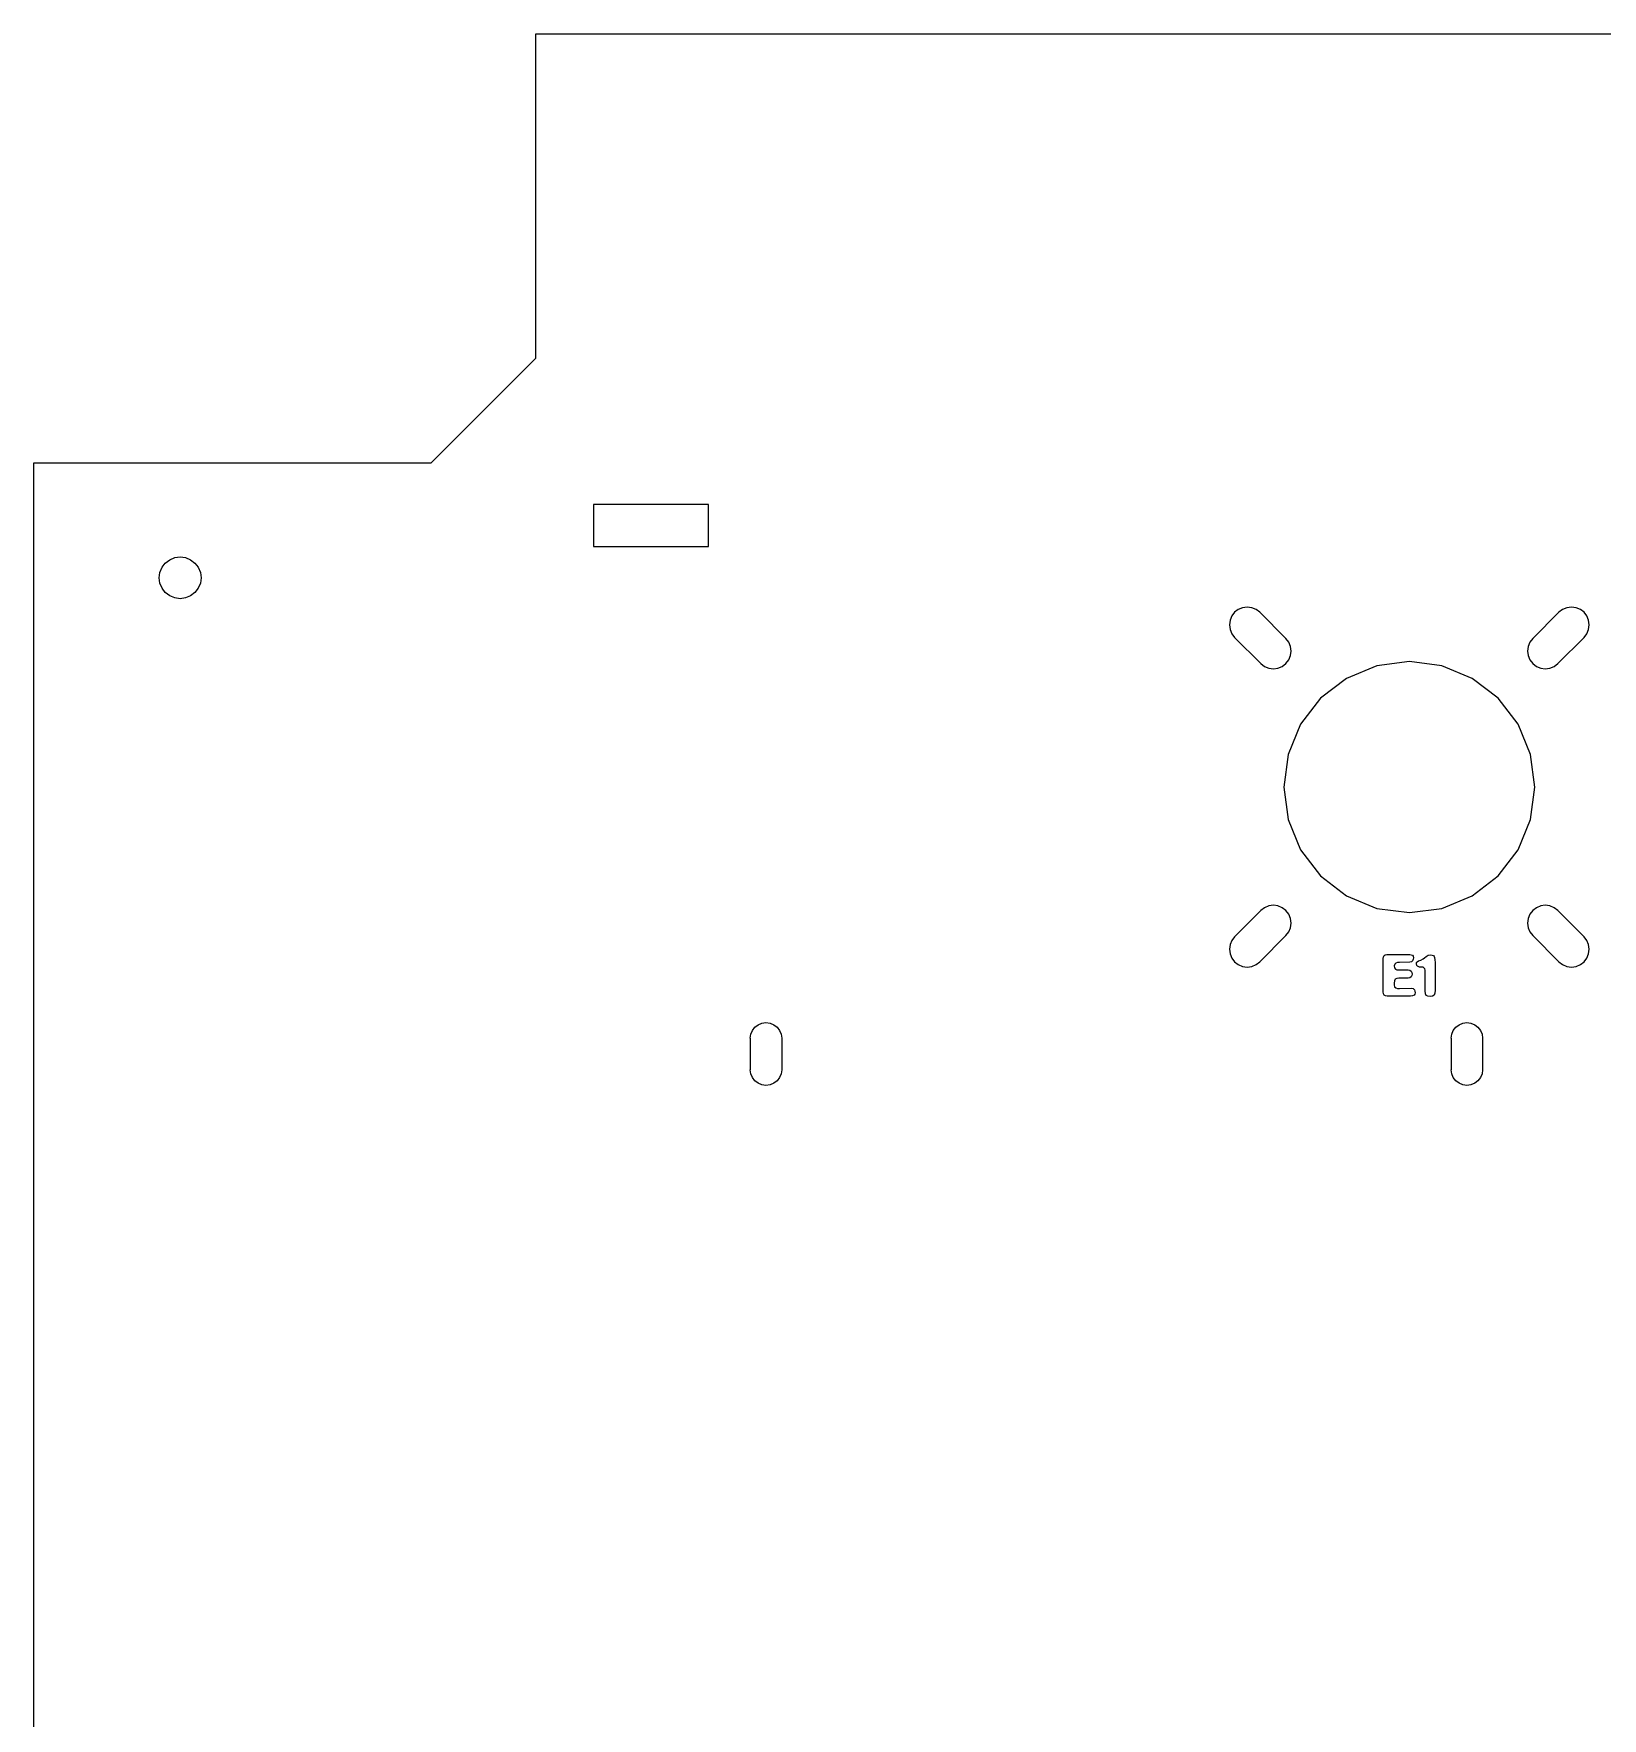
# Model space of a CAD drawing. Header units: metres. Extents: x -207 to 147, y 1162 to 1484.
# Drawn here: x -207.2 to -57.3, y 1323.2 to 1484.2 of the extents above; entities that cross this region are included whole.
import ezdxf

# ---------------------------------------------------------------- set-up
doc = ezdxf.new("R2010")
doc.units = ezdxf.units.M

msp = doc.modelspace()

# ---------------------------------------------------------------- linework, layer by layer
at = {"layer": 'GROUP0'}
for p, q in [((-159.23, 1484.22, 0), (98.77, 1484.22, 0)), ((-159.23, 1453.22, 0), (-159.23, 1484.22, 0)), ((-169.23, 1443.22, 0), (-159.23, 1453.22, 0)), ((-207.23, 1443.22, 0), (-169.23, 1443.22, 0)), ((-207.23, 1204.72, 0), (-207.23, 1443.22, 0)), ((-153.73, 1439.22, 0), (-153.73, 1435.22, 0)), ((-142.73, 1439.22, 0), (-153.73, 1439.22, 0)), ((-142.73, 1435.22, 0), (-142.73, 1439.22, 0)), ((-153.73, 1435.22, 0), (-142.73, 1435.22, 0)), ((-195.16, 1432.74, 0), (-194.96, 1433.22, 0)), ((-194.96, 1433.22, 0), (-194.65, 1433.63, 0)), ((-194.65, 1433.63, 0), (-194.23, 1433.95, 0)), ((-194.23, 1433.95, 0), (-193.75, 1434.15, 0)), ((-193.75, 1434.15, 0), (-193.23, 1434.22, 0)), ((-193.23, 1434.22, 0), (-192.71, 1434.15, 0)), ((-192.71, 1434.15, 0), (-192.23, 1433.95, 0)), ((-192.23, 1433.95, 0), (-191.82, 1433.63, 0)), ((-191.82, 1433.63, 0), (-191.5, 1433.22, 0)), ((-191.5, 1433.22, 0), (-191.3, 1432.74, 0)), ((-195.23, 1432.22, 0), (-195.16, 1432.74, 0)), ((-195.16, 1431.7, 0), (-195.23, 1432.22, 0)), ((-194.96, 1431.22, 0), (-195.16, 1431.7, 0)), ((-191.3, 1431.7, 0), (-191.5, 1431.22, 0)), ((-191.3, 1432.74, 0), (-191.23, 1432.22, 0)), ((-191.23, 1432.22, 0), (-191.3, 1431.7, 0)), ((-194.65, 1430.81, 0), (-194.96, 1431.22, 0)), ((-194.23, 1430.49, 0), (-194.65, 1430.81, 0)), ((-193.75, 1430.29, 0), (-194.23, 1430.49, 0)), ((-193.23, 1430.22, 0), (-193.75, 1430.29, 0)), ((-192.71, 1430.29, 0), (-193.23, 1430.22, 0)), ((-192.23, 1430.49, 0), (-192.71, 1430.29, 0)), ((-191.82, 1430.81, 0), (-192.23, 1430.49, 0)), ((-191.5, 1431.22, 0), (-191.82, 1430.81, 0)), ((-92.87, 1428.16, 0), (-92.93, 1427.72, 0)), ((-92.7, 1428.57, 0), (-92.87, 1428.16, 0)), ((-92.43, 1428.92, 0), (-92.7, 1428.57, 0)), ((-92.08, 1429.19, 0), (-92.43, 1428.92, 0)), ((-91.67, 1429.36, 0), (-92.08, 1429.19, 0)), ((-91.23, 1429.42, 0), (-91.67, 1429.36, 0)), ((-90.79, 1429.36, 0), (-91.23, 1429.42, 0)), ((-90.38, 1429.19, 0), (-90.79, 1429.36, 0)), ((-90.03, 1428.92, 0), (-90.38, 1429.19, 0)), ((-90.03, 1428.92, 0), (-87.53, 1426.42, 0)), ((-63.93, 1426.42, 0), (-61.43, 1428.92, 0)), ((-61.08, 1429.19, 0), (-61.43, 1428.92, 0)), ((-60.67, 1429.36, 0), (-61.08, 1429.19, 0)), ((-60.23, 1429.42, 0), (-60.67, 1429.36, 0)), ((-59.79, 1429.36, 0), (-60.23, 1429.42, 0)), ((-59.38, 1429.19, 0), (-59.79, 1429.36, 0)), ((-59.03, 1428.92, 0), (-59.38, 1429.19, 0)), ((-58.76, 1428.57, 0), (-59.03, 1428.92, 0)), ((-58.59, 1428.16, 0), (-58.76, 1428.57, 0)), ((-58.53, 1427.72, 0), (-58.59, 1428.16, 0)), ((-92.93, 1427.72, 0), (-92.87, 1427.28, 0)), ((-92.87, 1427.28, 0), (-92.7, 1426.87, 0)), ((-92.7, 1426.87, 0), (-92.43, 1426.52, 0)), ((-89.93, 1424.02, 0), (-92.43, 1426.52, 0)), ((-59.03, 1426.52, 0), (-61.53, 1424.02, 0)), ((-59.03, 1426.52, 0), (-58.76, 1426.87, 0)), ((-58.76, 1426.87, 0), (-58.59, 1427.28, 0)), ((-58.59, 1427.28, 0), (-58.53, 1427.72, 0)), ((-87.26, 1426.07, 0), (-87.53, 1426.42, 0)), ((-87.09, 1425.66, 0), (-87.26, 1426.07, 0)), ((-87.03, 1425.22, 0), (-87.09, 1425.66, 0)), ((-87.09, 1424.78, 0), (-87.03, 1425.22, 0)), ((-64.37, 1425.66, 0), (-64.43, 1425.22, 0)), ((-64.43, 1425.22, 0), (-64.37, 1424.78, 0)), ((-64.2, 1426.07, 0), (-64.37, 1425.66, 0)), ((-63.93, 1426.42, 0), (-64.2, 1426.07, 0)), ((-89.93, 1424.02, 0), (-89.58, 1423.75, 0)), ((-89.58, 1423.75, 0), (-89.17, 1423.58, 0)), ((-89.17, 1423.58, 0), (-88.73, 1423.52, 0)), ((-88.73, 1423.52, 0), (-88.29, 1423.58, 0)), ((-88.29, 1423.58, 0), (-87.88, 1423.75, 0)), ((-87.88, 1423.75, 0), (-87.53, 1424.02, 0)), ((-87.53, 1424.02, 0), (-87.26, 1424.37, 0)), ((-87.26, 1424.37, 0), (-87.09, 1424.78, 0)), ((-78.84, 1423.81, 0), (-81.73, 1422.61, 0)), ((-75.73, 1424.22, 0), (-78.84, 1423.81, 0)), ((-72.63, 1423.81, 0), (-75.73, 1424.22, 0)), ((-69.73, 1422.61, 0), (-72.63, 1423.81, 0)), ((-64.37, 1424.78, 0), (-64.2, 1424.37, 0)), ((-64.2, 1424.37, 0), (-63.93, 1424.02, 0)), ((-63.93, 1424.02, 0), (-63.58, 1423.75, 0)), ((-63.58, 1423.75, 0), (-63.17, 1423.58, 0)), ((-63.17, 1423.58, 0), (-62.73, 1423.52, 0)), ((-62.73, 1423.52, 0), (-62.29, 1423.58, 0)), ((-62.29, 1423.58, 0), (-61.88, 1423.75, 0)), ((-61.88, 1423.75, 0), (-61.53, 1424.02, 0)), ((-81.73, 1422.61, 0), (-84.22, 1420.71, 0)), ((-67.25, 1420.71, 0), (-69.73, 1422.61, 0)), ((-84.22, 1420.71, 0), (-86.12, 1418.22, 0)), ((-65.34, 1418.22, 0), (-67.25, 1420.71, 0)), ((-86.12, 1418.22, 0), (-87.32, 1415.33, 0)), ((-64.14, 1415.33, 0), (-65.34, 1418.22, 0)), ((-87.32, 1415.33, 0), (-87.73, 1412.22, 0)), ((-63.73, 1412.22, 0), (-64.14, 1415.33, 0)), ((-87.73, 1412.22, 0), (-87.32, 1409.11, 0)), ((-64.14, 1409.12, 0), (-63.73, 1412.22, 0)), ((-87.32, 1409.11, 0), (-86.12, 1406.22, 0)), ((-65.34, 1406.22, 0), (-64.14, 1409.12, 0)), ((-86.12, 1406.22, 0), (-84.22, 1403.74, 0)), ((-67.25, 1403.74, 0), (-65.34, 1406.22, 0)), ((-84.22, 1403.74, 0), (-81.73, 1401.83, 0)), ((-69.73, 1401.83, 0), (-67.25, 1403.74, 0)), ((-89.17, 1400.86, 0), (-89.58, 1400.69, 0)), ((-88.73, 1400.92, 0), (-89.17, 1400.86, 0)), ((-88.29, 1400.86, 0), (-88.73, 1400.92, 0)), ((-87.88, 1400.69, 0), (-88.29, 1400.86, 0)), ((-81.73, 1401.83, 0), (-78.84, 1400.63, 0)), ((-72.62, 1400.63, 0), (-69.73, 1401.83, 0)), ((-63.17, 1400.86, 0), (-63.58, 1400.69, 0)), ((-62.73, 1400.92, 0), (-63.17, 1400.86, 0)), ((-62.29, 1400.86, 0), (-62.73, 1400.92, 0)), ((-61.88, 1400.69, 0), (-62.29, 1400.86, 0)), ((-92.43, 1397.92, 0), (-89.93, 1400.42, 0)), ((-89.58, 1400.69, 0), (-89.93, 1400.42, 0)), ((-87.53, 1400.42, 0), (-87.88, 1400.69, 0)), ((-87.26, 1400.07, 0), (-87.53, 1400.42, 0)), ((-87.09, 1399.66, 0), (-87.26, 1400.07, 0)), ((-87.03, 1399.22, 0), (-87.09, 1399.66, 0)), ((-87.09, 1398.78, 0), (-87.03, 1399.22, 0)), ((-78.84, 1400.63, 0), (-75.73, 1400.22, 0)), ((-75.73, 1400.22, 0), (-72.62, 1400.63, 0)), ((-64.37, 1399.66, 0), (-64.43, 1399.22, 0)), ((-64.43, 1399.22, 0), (-64.37, 1398.78, 0)), ((-64.2, 1400.07, 0), (-64.37, 1399.66, 0)), ((-63.93, 1400.42, 0), (-64.2, 1400.07, 0)), ((-63.58, 1400.69, 0), (-63.93, 1400.42, 0)), ((-61.53, 1400.42, 0), (-61.88, 1400.69, 0)), ((-61.53, 1400.42, 0), (-59.03, 1397.92, 0)), ((-92.7, 1397.57, 0), (-92.87, 1397.16, 0)), ((-92.43, 1397.92, 0), (-92.7, 1397.57, 0)), ((-87.53, 1398.02, 0), (-90.03, 1395.52, 0)), ((-87.53, 1398.02, 0), (-87.26, 1398.37, 0)), ((-87.26, 1398.37, 0), (-87.09, 1398.78, 0)), ((-64.37, 1398.78, 0), (-64.2, 1398.37, 0)), ((-64.2, 1398.37, 0), (-63.93, 1398.02, 0)), ((-61.43, 1395.52, 0), (-63.93, 1398.02, 0)), ((-58.76, 1397.57, 0), (-59.03, 1397.92, 0)), ((-58.59, 1397.16, 0), (-58.76, 1397.57, 0)), ((-92.87, 1397.16, 0), (-92.93, 1396.72, 0)), ((-92.93, 1396.72, 0), (-92.87, 1396.28, 0)), ((-92.87, 1396.28, 0), (-92.7, 1395.87, 0)), ((-92.7, 1395.87, 0), (-92.43, 1395.52, 0)), ((-78.22, 1395.84, 0), (-78.2, 1396.01, 0)), ((-78.2, 1396.01, 0), (-78.13, 1396.13, 0)), ((-78.13, 1396.13, 0), (-78.03, 1396.2, 0)), ((-78.03, 1396.2, 0), (-77.88, 1396.22, 0)), ((-77.88, 1396.22, 0), (-75.69, 1396.22, 0)), ((-75.69, 1396.22, 0), (-75.54, 1396.2, 0)), ((-75.54, 1396.2, 0), (-75.43, 1396.14, 0)), ((-75.43, 1396.14, 0), (-75.36, 1396.05, 0)), ((-75.36, 1396.05, 0), (-75.34, 1395.91, 0)), ((-75.34, 1395.91, 0), (-75.36, 1395.76, 0)), ((-74.4, 1395.8, 0), (-74.27, 1395.9, 0)), ((-74.27, 1395.9, 0), (-74.12, 1396.03, 0)), ((-74.12, 1396.03, 0), (-73.93, 1396.14, 0)), ((-73.93, 1396.14, 0), (-73.68, 1396.18, 0)), ((-73.68, 1396.18, 0), (-73.54, 1396.17, 0)), ((-73.54, 1396.17, 0), (-73.43, 1396.12, 0)), ((-73.43, 1396.12, 0), (-73.36, 1396.04, 0)), ((-73.36, 1396.04, 0), (-73.31, 1395.94, 0)), ((-73.31, 1395.94, 0), (-73.28, 1395.71, 0)), ((-59.03, 1395.52, 0), (-58.76, 1395.87, 0)), ((-58.76, 1395.87, 0), (-58.59, 1396.28, 0)), ((-58.53, 1396.72, 0), (-58.59, 1397.16, 0)), ((-58.59, 1396.28, 0), (-58.53, 1396.72, 0)), ((-92.43, 1395.52, 0), (-92.08, 1395.25, 0)), ((-92.08, 1395.25, 0), (-91.67, 1395.08, 0)), ((-91.67, 1395.08, 0), (-91.23, 1395.02, 0)), ((-91.23, 1395.02, 0), (-90.79, 1395.08, 0)), ((-90.79, 1395.08, 0), (-90.38, 1395.25, 0)), ((-90.38, 1395.25, 0), (-90.03, 1395.52, 0)), ((-78.22, 1392.66, 0), (-78.22, 1395.84, 0)), ((-77.13, 1395.3, 0), (-77.17, 1395.12, 0)), ((-77.17, 1395.12, 0), (-77.14, 1394.93, 0)), ((-77.14, 1394.93, 0), (-77.06, 1394.82, 0)), ((-77.02, 1395.4, 0), (-77.13, 1395.3, 0)), ((-77.06, 1394.82, 0), (-76.92, 1394.76, 0)), ((-76.87, 1395.45, 0), (-77.02, 1395.4, 0)), ((-76.92, 1394.76, 0), (-76.73, 1394.74, 0)), ((-76.68, 1395.46, 0), (-76.87, 1395.45, 0)), ((-76.73, 1394.74, 0), (-75.84, 1394.76, 0)), ((-75.67, 1395.48, 0), (-76.68, 1395.46, 0)), ((-75.84, 1394.76, 0), (-75.68, 1394.73, 0)), ((-75.68, 1394.73, 0), (-75.57, 1394.63, 0)), ((-75.52, 1395.52, 0), (-75.67, 1395.48, 0)), ((-75.57, 1394.63, 0), (-75.5, 1394.5, 0)), ((-75.42, 1395.62, 0), (-75.52, 1395.52, 0)), ((-75.5, 1394.5, 0), (-75.47, 1394.35, 0)), ((-75.47, 1394.35, 0), (-75.5, 1394.21, 0)), ((-75.36, 1395.76, 0), (-75.42, 1395.62, 0)), ((-75.04, 1395.34, 0), (-75.03, 1395.44, 0)), ((-75.02, 1395.18, 0), (-75.04, 1395.34, 0)), ((-75.03, 1395.44, 0), (-74.99, 1395.51, 0)), ((-74.96, 1395.09, 0), (-75.02, 1395.18, 0)), ((-74.99, 1395.51, 0), (-74.84, 1395.61, 0)), ((-74.76, 1395.02, 0), (-74.96, 1395.09, 0)), ((-74.84, 1395.61, 0), (-74.63, 1395.69, 0)), ((-74.52, 1395.01, 0), (-74.76, 1395.02, 0)), ((-74.63, 1395.69, 0), (-74.4, 1395.8, 0)), ((-74.42, 1395, 0), (-74.52, 1395.01, 0)), ((-74.34, 1394.95, 0), (-74.42, 1395, 0)), ((-74.26, 1394.84, 0), (-74.34, 1394.95, 0)), ((-74.23, 1394.73, 0), (-74.26, 1394.84, 0)), ((-74.22, 1394.45, 0), (-74.23, 1394.73, 0)), ((-74.22, 1392.75, 0), (-74.22, 1394.45, 0)), ((-73.28, 1395.71, 0), (-73.27, 1395.44, 0)), ((-73.27, 1395.44, 0), (-73.27, 1392.82, 0)), ((-61.43, 1395.52, 0), (-61.08, 1395.25, 0)), ((-61.08, 1395.25, 0), (-60.67, 1395.08, 0)), ((-60.67, 1395.08, 0), (-60.23, 1395.02, 0)), ((-60.23, 1395.02, 0), (-59.79, 1395.08, 0)), ((-59.79, 1395.08, 0), (-59.38, 1395.25, 0)), ((-59.38, 1395.25, 0), (-59.03, 1395.52, 0)), ((-78.2, 1392.47, 0), (-78.22, 1392.66, 0)), ((-77.15, 1393.71, 0), (-77.18, 1393.48, 0)), ((-77.18, 1393.48, 0), (-77.18, 1393.32, 0)), ((-77.18, 1393.32, 0), (-77.14, 1393.13, 0)), ((-77.07, 1393.85, 0), (-77.15, 1393.71, 0)), ((-77.14, 1393.13, 0), (-77.03, 1393.02, 0)), ((-76.93, 1393.93, 0), (-77.07, 1393.85, 0)), ((-77.03, 1393.02, 0), (-76.87, 1392.98, 0)), ((-76.73, 1393.95, 0), (-76.93, 1393.93, 0)), ((-76.87, 1392.98, 0), (-76.66, 1392.97, 0)), ((-75.84, 1393.97, 0), (-76.73, 1393.95, 0)), ((-76.66, 1392.97, 0), (-75.5, 1392.99, 0)), ((-75.68, 1394, 0), (-75.84, 1393.97, 0)), ((-75.57, 1394.08, 0), (-75.68, 1394, 0)), ((-75.5, 1394.21, 0), (-75.57, 1394.08, 0)), ((-75.5, 1392.99, 0), (-75.35, 1392.96, 0)), ((-75.35, 1392.96, 0), (-75.25, 1392.85, 0)), ((-75.25, 1392.85, 0), (-75.19, 1392.71, 0)), ((-75.19, 1392.71, 0), (-75.17, 1392.55, 0)), ((-74.2, 1392.46, 0), (-74.22, 1392.75, 0)), ((-73.27, 1392.82, 0), (-73.29, 1392.53, 0)), ((-78.13, 1392.34, 0), (-78.2, 1392.47, 0)), ((-78.02, 1392.27, 0), (-78.13, 1392.34, 0)), ((-77.85, 1392.25, 0), (-78.02, 1392.27, 0)), ((-75.61, 1392.25, 0), (-77.85, 1392.25, 0)), ((-75.42, 1392.27, 0), (-75.61, 1392.25, 0)), ((-75.28, 1392.33, 0), (-75.42, 1392.27, 0)), ((-75.19, 1392.42, 0), (-75.28, 1392.33, 0)), ((-75.17, 1392.55, 0), (-75.19, 1392.42, 0)), ((-74.11, 1392.3, 0), (-74.2, 1392.46, 0)), ((-73.96, 1392.22, 0), (-74.11, 1392.3, 0)), ((-73.74, 1392.2, 0), (-73.96, 1392.22, 0)), ((-73.5, 1392.23, 0), (-73.74, 1392.2, 0)), ((-73.35, 1392.34, 0), (-73.5, 1392.23, 0)), ((-73.29, 1392.53, 0), (-73.35, 1392.34, 0)), ((-138.29, 1389.27, 0), (-137.98, 1389.51, 0)), ((-137.98, 1389.51, 0), (-137.62, 1389.66, 0)), ((-137.62, 1389.66, 0), (-137.23, 1389.71, 0)), ((-137.23, 1389.71, 0), (-136.84, 1389.66, 0)), ((-136.84, 1389.66, 0), (-136.48, 1389.51, 0)), ((-136.48, 1389.51, 0), (-136.17, 1389.27, 0)), ((-71.29, 1389.27, 0), (-70.98, 1389.51, 0)), ((-70.98, 1389.51, 0), (-70.62, 1389.66, 0)), ((-70.62, 1389.66, 0), (-70.23, 1389.71, 0)), ((-70.23, 1389.71, 0), (-69.84, 1389.66, 0)), ((-69.84, 1389.66, 0), (-69.48, 1389.51, 0)), ((-69.48, 1389.51, 0), (-69.17, 1389.27, 0)), ((-138.73, 1388.21, 0), (-138.68, 1388.6, 0)), ((-138.73, 1388.21, 0), (-138.73, 1385.21, 0)), ((-138.68, 1388.6, 0), (-138.53, 1388.96, 0)), ((-138.53, 1388.96, 0), (-138.29, 1389.27, 0)), ((-136.17, 1389.27, 0), (-135.93, 1388.96, 0)), ((-135.93, 1388.96, 0), (-135.78, 1388.6, 0)), ((-135.78, 1388.6, 0), (-135.73, 1388.21, 0)), ((-135.73, 1388.21, 0), (-135.73, 1385.21, 0)), ((-71.73, 1388.21, 0), (-71.68, 1388.6, 0)), ((-71.73, 1388.21, 0), (-71.73, 1385.21, 0)), ((-71.68, 1388.6, 0), (-71.53, 1388.96, 0)), ((-71.53, 1388.96, 0), (-71.29, 1389.27, 0)), ((-69.17, 1389.27, 0), (-68.93, 1388.96, 0)), ((-68.93, 1388.96, 0), (-68.78, 1388.6, 0)), ((-68.78, 1388.6, 0), (-68.73, 1388.21, 0)), ((-68.73, 1388.21, 0), (-68.73, 1385.21, 0)), ((-138.68, 1384.82, 0), (-138.73, 1385.21, 0)), ((-138.53, 1384.46, 0), (-138.68, 1384.82, 0)), ((-135.78, 1384.82, 0), (-135.93, 1384.46, 0)), ((-135.73, 1385.21, 0), (-135.78, 1384.82, 0)), ((-71.68, 1384.82, 0), (-71.73, 1385.21, 0)), ((-71.53, 1384.46, 0), (-71.68, 1384.82, 0)), ((-68.78, 1384.82, 0), (-68.93, 1384.46, 0)), ((-68.73, 1385.21, 0), (-68.78, 1384.82, 0)), ((-138.29, 1384.15, 0), (-138.53, 1384.46, 0)), ((-137.98, 1383.91, 0), (-138.29, 1384.15, 0)), ((-137.62, 1383.76, 0), (-137.98, 1383.91, 0)), ((-137.23, 1383.71, 0), (-137.62, 1383.76, 0)), ((-136.84, 1383.76, 0), (-137.23, 1383.71, 0)), ((-136.48, 1383.91, 0), (-136.84, 1383.76, 0)), ((-136.17, 1384.15, 0), (-136.48, 1383.91, 0)), ((-135.93, 1384.46, 0), (-136.17, 1384.15, 0)), ((-71.29, 1384.15, 0), (-71.53, 1384.46, 0)), ((-70.98, 1383.91, 0), (-71.29, 1384.15, 0)), ((-70.62, 1383.76, 0), (-70.98, 1383.91, 0)), ((-70.23, 1383.71, 0), (-70.62, 1383.76, 0)), ((-69.84, 1383.76, 0), (-70.23, 1383.71, 0)), ((-69.48, 1383.91, 0), (-69.84, 1383.76, 0)), ((-69.17, 1384.15, 0), (-69.48, 1383.91, 0)), ((-68.93, 1384.46, 0), (-69.17, 1384.15, 0))]:
    msp.add_line(p, q, dxfattribs=at)

doc.saveas('drawing.dxf')
